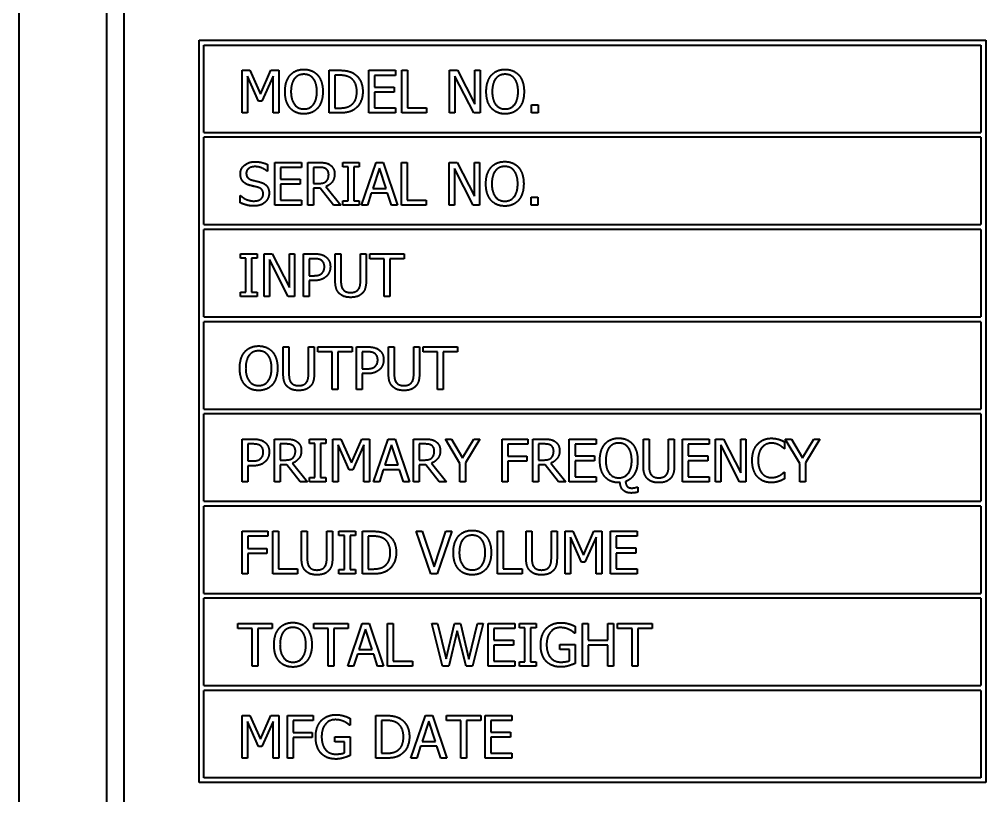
# Model space of a CAD drawing. Header units: millimetres. Extents: x 0 to 715, y 0 to 297.
# Drawn here: x 554.8 to 610.1, y 146.3 to 190.7 of the extents above; entities that cross this region are included whole.
import ezdxf

# ---------------------------------------------------------------- set-up
doc = ezdxf.new("R2010")
doc.units = ezdxf.units.MM
doc.layers.add('가시적인 것(ISO)', color=3, linetype='Continuous', lineweight=40)

msp = doc.modelspace()

# ---------------------------------------------------------------- linework, layer by layer
at = {"layer": '가시적인 것(ISO)'}
for p, q in [((554.816, 116.196), (554.816, 236.196)), ((559.816, 126.196), (559.816, 226.196)), ((560.816, 127.113), (560.816, 225.28)), ((565.094, 189.53), (610.094, 189.53)), ((565.094, 147.03), (565.094, 189.53)), ((565.371, 184.252), (565.371, 189.252)), ((565.371, 189.252), (609.816, 189.252)), ((609.816, 189.252), (609.816, 184.252)), ((610.094, 189.53), (610.094, 147.03)), ((567.563, 185.367), (567.563, 187.812)), ((567.563, 187.812), (568.007, 187.812)), ((568.498, 186.041), (567.866, 187.473)), ((567.866, 187.473), (567.866, 185.367)), ((568.007, 187.812), (568.617, 186.451)), ((568.617, 186.451), (569.208, 187.812)), ((569.334, 187.473), (568.696, 186.041)), ((569.208, 187.812), (569.659, 187.812)), ((569.334, 185.367), (569.334, 187.473)), ((569.659, 187.812), (569.659, 185.367)), ((572.534, 185.367), (572.534, 187.812)), ((572.534, 187.812), (573.09, 187.812)), ((572.858, 187.53), (572.858, 185.648)), ((573.106, 187.53), (572.858, 187.53)), ((574.814, 185.367), (574.814, 187.812)), ((574.814, 187.812), (576.343, 187.812)), ((576.343, 187.522), (575.138, 187.522)), ((575.138, 187.522), (575.138, 186.853)), ((576.343, 187.812), (576.343, 187.522)), ((576.699, 185.367), (576.699, 187.812)), ((576.699, 187.812), (577.024, 187.812)), ((577.024, 187.812), (577.024, 185.656)), ((579.421, 185.367), (579.421, 187.812)), ((579.421, 187.812), (579.883, 187.812)), ((580.806, 185.367), (579.724, 187.475)), ((579.724, 187.475), (579.724, 185.367)), ((579.883, 187.812), (580.867, 185.876)), ((580.867, 185.876), (580.867, 187.812)), ((580.867, 187.812), (581.17, 187.812)), ((581.17, 187.812), (581.17, 185.367)), ((575.138, 186.853), (576.262, 186.853)), ((576.262, 186.853), (576.262, 186.564)), ((575.138, 186.564), (575.138, 185.656)), ((576.262, 186.564), (575.138, 186.564)), ((568.696, 186.041), (568.498, 186.041)), ((584.108, 185.367), (584.108, 185.835)), ((584.108, 185.835), (584.5, 185.835)), ((584.5, 185.835), (584.5, 185.367)), ((567.866, 185.367), (567.563, 185.367)), ((569.659, 185.367), (569.334, 185.367)), ((573.096, 185.367), (572.534, 185.367)), ((572.858, 185.648), (573.106, 185.648)), ((576.343, 185.367), (574.814, 185.367)), ((575.138, 185.656), (576.343, 185.656)), ((576.343, 185.656), (576.343, 185.367)), ((578.116, 185.367), (576.699, 185.367)), ((577.024, 185.656), (578.116, 185.656)), ((578.116, 185.656), (578.116, 185.367)), ((579.724, 185.367), (579.421, 185.367)), ((581.17, 185.367), (580.806, 185.367)), ((584.5, 185.367), (584.108, 185.367)), ((565.371, 184.252), (609.816, 184.252)), ((565.371, 178.974), (565.371, 183.974)), ((609.816, 183.974), (565.371, 183.974)), ((609.816, 183.974), (609.816, 178.974)), ((569.009, 182.419), (569.009, 182.031)), ((569.435, 180.089), (569.435, 182.534)), ((569.435, 182.534), (570.965, 182.534)), ((570.965, 182.534), (570.965, 182.245)), ((571.321, 182.534), (571.951, 182.534)), ((571.321, 180.089), (571.321, 182.534)), ((573.312, 182.284), (573.312, 182.534)), ((573.312, 182.534), (574.259, 182.534)), ((574.259, 182.534), (574.259, 182.284)), ((574.398, 180.089), (575.222, 182.534)), ((575.222, 182.534), (575.622, 182.534)), ((575.622, 182.534), (576.446, 180.089)), ((576.678, 180.089), (576.678, 182.534)), ((576.678, 182.534), (577.002, 182.534)), ((577.002, 182.534), (577.002, 180.379)), ((579.399, 180.089), (579.399, 182.534)), ((579.399, 182.534), (579.861, 182.534)), ((579.861, 182.534), (580.845, 180.598)), ((580.845, 180.598), (580.845, 182.534)), ((580.845, 182.534), (581.148, 182.534)), ((581.148, 182.534), (581.148, 180.089)), ((569.009, 182.031), (568.986, 182.031)), ((570.965, 182.245), (569.76, 182.245)), ((569.76, 182.245), (569.76, 181.575)), ((571.969, 182.253), (571.646, 182.253)), ((571.646, 182.253), (571.646, 181.333)), ((573.623, 182.284), (573.312, 182.284)), ((573.623, 180.339), (573.623, 182.284)), ((574.259, 182.284), (573.948, 182.284)), ((573.948, 182.284), (573.948, 180.339)), ((575.414, 182.201), (575.037, 181.05)), ((575.792, 181.05), (575.414, 182.201)), ((580.784, 180.089), (579.702, 182.197)), ((579.702, 182.197), (579.702, 180.089)), ((569.76, 181.575), (570.883, 181.575)), ((570.883, 181.575), (570.883, 181.286)), ((571.646, 181.333), (571.931, 181.333)), ((569.76, 181.286), (569.76, 180.379)), ((570.883, 181.286), (569.76, 181.286)), ((572.018, 181.062), (571.646, 181.062)), ((571.646, 181.062), (571.646, 180.089)), ((572.791, 180.089), (572.018, 181.062)), ((572.343, 181.153), (573.213, 180.089)), ((574.948, 180.773), (574.726, 180.089)), ((575.881, 180.773), (574.948, 180.773)), ((575.037, 181.05), (575.792, 181.05)), ((576.103, 180.089), (575.881, 180.773)), ((567.443, 180.236), (567.443, 180.644)), ((567.443, 180.644), (567.466, 180.644)), ((569.76, 180.379), (570.965, 180.379)), ((570.965, 180.379), (570.965, 180.089)), ((573.312, 180.089), (573.312, 180.339)), ((573.312, 180.339), (573.623, 180.339)), ((573.948, 180.339), (574.259, 180.339)), ((574.259, 180.339), (574.259, 180.089)), ((577.002, 180.379), (578.094, 180.379)), ((578.094, 180.379), (578.094, 180.089)), ((584.086, 180.089), (584.086, 180.557)), ((584.086, 180.557), (584.478, 180.557)), ((584.478, 180.557), (584.478, 180.089)), ((570.965, 180.089), (569.435, 180.089)), ((571.646, 180.089), (571.321, 180.089)), ((573.213, 180.089), (572.791, 180.089)), ((574.259, 180.089), (573.312, 180.089)), ((574.726, 180.089), (574.398, 180.089)), ((576.446, 180.089), (576.103, 180.089)), ((578.094, 180.089), (576.678, 180.089)), ((579.702, 180.089), (579.399, 180.089)), ((581.148, 180.089), (580.784, 180.089)), ((584.478, 180.089), (584.086, 180.089)), ((565.371, 178.974), (609.816, 178.974)), ((565.371, 173.696), (565.371, 178.696)), ((609.816, 178.696), (565.371, 178.696)), ((609.816, 178.696), (609.816, 173.696)), ((567.468, 177.058), (567.468, 177.308)), ((567.468, 177.308), (568.415, 177.308)), ((567.779, 177.058), (567.468, 177.058)), ((567.779, 175.113), (567.779, 177.058)), ((568.415, 177.058), (568.104, 177.058)), ((568.104, 177.058), (568.104, 175.113)), ((568.415, 177.308), (568.415, 177.058)), ((568.817, 174.863), (568.817, 177.308)), ((568.817, 177.308), (569.279, 177.308)), ((570.202, 174.863), (569.12, 176.971)), ((569.12, 176.971), (569.12, 174.863)), ((569.279, 177.308), (570.263, 175.372)), ((570.263, 175.372), (570.263, 177.308)), ((570.263, 177.308), (570.566, 177.308)), ((570.566, 177.308), (570.566, 174.863)), ((571.062, 174.863), (571.062, 177.308)), ((571.062, 177.308), (571.676, 177.308)), ((571.656, 177.026), (571.387, 177.026)), ((571.387, 177.026), (571.387, 176.052)), ((572.886, 175.782), (572.886, 177.308)), ((572.886, 177.308), (573.211, 177.308)), ((573.211, 177.308), (573.211, 175.782)), ((574.33, 175.774), (574.33, 177.308)), ((574.33, 177.308), (574.655, 177.308)), ((574.655, 177.308), (574.655, 175.782)), ((574.871, 177.018), (574.871, 177.308)), ((574.871, 177.308), (576.836, 177.308)), ((575.691, 177.018), (574.871, 177.018)), ((575.691, 174.863), (575.691, 177.018)), ((576.016, 177.018), (576.016, 174.863)), ((576.836, 177.018), (576.016, 177.018)), ((576.836, 177.308), (576.836, 177.018)), ((571.387, 176.052), (571.608, 176.052)), ((571.662, 175.774), (571.387, 175.774)), ((571.387, 175.774), (571.387, 174.863)), ((567.468, 174.863), (567.468, 175.113)), ((567.468, 175.113), (567.779, 175.113)), ((568.415, 174.863), (567.468, 174.863)), ((568.104, 175.113), (568.415, 175.113)), ((568.415, 175.113), (568.415, 174.863)), ((569.12, 174.863), (568.817, 174.863)), ((570.566, 174.863), (570.202, 174.863)), ((571.387, 174.863), (571.062, 174.863)), ((576.016, 174.863), (575.691, 174.863)), ((565.371, 173.696), (609.816, 173.696)), ((565.371, 168.419), (565.371, 173.419)), ((609.816, 173.419), (565.371, 173.419)), ((609.816, 173.419), (609.816, 168.419)), ((569.913, 170.453), (569.913, 171.978)), ((569.913, 171.978), (570.238, 171.978)), ((570.238, 171.978), (570.238, 170.453)), ((571.357, 170.445), (571.357, 171.978)), ((571.357, 171.978), (571.682, 171.978)), ((571.682, 171.978), (571.682, 170.453)), ((571.898, 171.689), (571.898, 171.978)), ((571.898, 171.978), (573.863, 171.978)), ((573.863, 171.978), (573.863, 171.689)), ((574.11, 169.534), (574.11, 171.978)), ((574.11, 171.978), (574.724, 171.978)), ((575.935, 170.453), (575.935, 171.978)), ((575.935, 171.978), (576.26, 171.978)), ((576.26, 171.978), (576.26, 170.453)), ((577.379, 170.445), (577.379, 171.978)), ((577.379, 171.978), (577.704, 171.978)), ((577.704, 171.978), (577.704, 170.453)), ((577.92, 171.689), (577.92, 171.978)), ((577.92, 171.978), (579.885, 171.978)), ((579.885, 171.978), (579.885, 171.689)), ((572.718, 171.689), (571.898, 171.689)), ((572.718, 169.534), (572.718, 171.689)), ((573.043, 171.689), (573.043, 169.534)), ((573.863, 171.689), (573.043, 171.689)), ((574.705, 171.697), (574.435, 171.697)), ((574.435, 171.697), (574.435, 170.722)), ((578.74, 171.689), (577.92, 171.689)), ((578.74, 169.534), (578.74, 171.689)), ((579.065, 171.689), (579.065, 169.534)), ((579.885, 171.689), (579.065, 171.689)), ((574.435, 170.722), (574.657, 170.722)), ((574.711, 170.445), (574.435, 170.445)), ((574.435, 170.445), (574.435, 169.534)), ((573.043, 169.534), (572.718, 169.534)), ((574.435, 169.534), (574.11, 169.534)), ((579.065, 169.534), (578.74, 169.534)), ((565.371, 168.419), (609.816, 168.419)), ((565.371, 163.141), (565.371, 168.141)), ((609.816, 168.141), (565.371, 168.141)), ((609.816, 168.141), (609.816, 163.141)), ((567.563, 164.256), (567.563, 166.7)), ((567.563, 166.7), (568.177, 166.7)), ((568.158, 166.419), (567.888, 166.419)), ((567.888, 166.419), (567.888, 165.445)), ((569.418, 166.7), (570.047, 166.7)), ((569.418, 164.256), (569.418, 166.7)), ((570.065, 166.419), (569.742, 166.419)), ((569.742, 166.419), (569.742, 165.5)), ((571.408, 166.451), (571.408, 166.7)), ((571.408, 166.7), (572.355, 166.7)), ((571.719, 166.451), (571.408, 166.451)), ((571.719, 164.506), (571.719, 166.451)), ((572.355, 166.451), (572.044, 166.451)), ((572.044, 166.451), (572.044, 164.506)), ((572.355, 166.7), (572.355, 166.451)), ((572.757, 166.7), (573.201, 166.7)), ((572.757, 164.256), (572.757, 166.7)), ((573.201, 166.7), (573.811, 165.34)), ((573.811, 165.34), (574.402, 166.7)), ((574.402, 166.7), (574.853, 166.7)), ((574.853, 166.7), (574.853, 164.256)), ((575.085, 164.256), (575.909, 166.7)), ((575.909, 166.7), (576.309, 166.7)), ((576.309, 166.7), (577.133, 164.256)), ((577.365, 166.7), (577.995, 166.7)), ((577.365, 164.256), (577.365, 166.7)), ((578.013, 166.419), (577.69, 166.419)), ((577.69, 166.419), (577.69, 165.5)), ((579.185, 166.7), (579.546, 166.7)), ((580.011, 165.304), (579.185, 166.7)), ((579.546, 166.7), (580.176, 165.625)), ((580.176, 165.625), (580.818, 166.7)), ((581.162, 166.7), (580.336, 165.338)), ((580.818, 166.7), (581.162, 166.7)), ((582.438, 164.256), (582.438, 166.7)), ((582.438, 166.7), (583.9, 166.7)), ((583.9, 166.411), (582.763, 166.411)), ((582.763, 166.411), (582.763, 165.722)), ((583.9, 166.7), (583.9, 166.411)), ((584.191, 166.7), (584.821, 166.7)), ((584.191, 164.256), (584.191, 166.7)), ((584.839, 166.419), (584.516, 166.419)), ((584.516, 166.419), (584.516, 165.5)), ((586.277, 164.256), (586.277, 166.7)), ((586.277, 166.7), (587.806, 166.7)), ((587.806, 166.411), (586.602, 166.411)), ((586.602, 166.411), (586.602, 165.742)), ((587.806, 166.7), (587.806, 166.411)), ((590.512, 165.175), (590.512, 166.7)), ((590.512, 166.7), (590.837, 166.7)), ((590.837, 166.7), (590.837, 165.175)), ((591.956, 165.167), (591.956, 166.7)), ((591.956, 166.7), (592.281, 166.7)), ((592.281, 166.7), (592.281, 165.175)), ((592.747, 164.256), (592.747, 166.7)), ((592.747, 166.7), (594.276, 166.7)), ((594.276, 166.411), (593.072, 166.411)), ((593.072, 166.411), (593.072, 165.742)), ((594.276, 166.7), (594.276, 166.411)), ((594.633, 164.256), (594.633, 166.7)), ((594.633, 166.7), (595.094, 166.7)), ((595.094, 166.7), (596.079, 164.765)), ((596.079, 164.765), (596.079, 166.7)), ((596.079, 166.7), (596.382, 166.7)), ((596.382, 166.7), (596.382, 164.256)), ((598.592, 166.538), (598.592, 166.146)), ((599.456, 165.304), (598.63, 166.7)), ((598.63, 166.7), (598.991, 166.7)), ((598.991, 166.7), (599.62, 165.625)), ((599.62, 165.625), (600.262, 166.7)), ((600.607, 166.7), (599.781, 165.338)), ((600.262, 166.7), (600.607, 166.7)), ((573.692, 164.93), (573.06, 166.362)), ((573.06, 166.362), (573.06, 164.256)), ((574.528, 166.362), (573.89, 164.93)), ((574.528, 164.256), (574.528, 166.362)), ((576.101, 166.368), (575.725, 165.217)), ((576.479, 165.217), (576.101, 166.368)), ((596.017, 164.256), (594.936, 166.364)), ((594.936, 166.364), (594.936, 164.256)), ((598.592, 166.146), (598.567, 166.146)), ((567.888, 165.445), (568.11, 165.445)), ((569.742, 165.5), (570.028, 165.5)), ((570.44, 165.32), (571.309, 164.256)), ((577.69, 165.5), (577.975, 165.5)), ((578.387, 165.32), (579.257, 164.256)), ((580.011, 164.256), (580.011, 165.304)), ((580.336, 165.338), (580.336, 164.256)), ((582.763, 165.722), (583.852, 165.722)), ((583.852, 165.433), (582.763, 165.433)), ((582.763, 165.433), (582.763, 164.256)), ((583.852, 165.722), (583.852, 165.433)), ((584.516, 165.5), (584.801, 165.5)), ((585.213, 165.32), (586.083, 164.256)), ((586.602, 165.742), (587.725, 165.742)), ((587.725, 165.453), (586.602, 165.453)), ((586.602, 165.453), (586.602, 164.545)), ((587.725, 165.742), (587.725, 165.453)), ((593.072, 165.742), (594.195, 165.742)), ((594.195, 165.453), (593.072, 165.453)), ((593.072, 165.453), (593.072, 164.545)), ((594.195, 165.742), (594.195, 165.453)), ((599.456, 164.256), (599.456, 165.304)), ((599.781, 165.338), (599.781, 164.256)), ((568.164, 165.167), (567.888, 165.167)), ((567.888, 165.167), (567.888, 164.256)), ((570.115, 165.229), (569.742, 165.229)), ((569.742, 165.229), (569.742, 164.256)), ((570.887, 164.256), (570.115, 165.229)), ((573.89, 164.93), (573.692, 164.93)), ((575.636, 164.939), (575.414, 164.256)), ((576.569, 164.939), (575.636, 164.939)), ((575.725, 165.217), (576.479, 165.217)), ((576.79, 164.256), (576.569, 164.939)), ((578.062, 165.229), (577.69, 165.229)), ((577.69, 165.229), (577.69, 164.256)), ((578.835, 164.256), (578.062, 165.229)), ((584.888, 165.229), (584.516, 165.229)), ((584.516, 165.229), (584.516, 164.256)), ((585.661, 164.256), (584.888, 165.229)), ((598.569, 164.811), (598.592, 164.811)), ((598.592, 164.811), (598.592, 164.422)), ((567.888, 164.256), (567.563, 164.256)), ((569.742, 164.256), (569.418, 164.256)), ((571.309, 164.256), (570.887, 164.256)), ((571.408, 164.256), (571.408, 164.506)), ((571.408, 164.506), (571.719, 164.506)), ((572.355, 164.256), (571.408, 164.256)), ((572.044, 164.506), (572.355, 164.506)), ((572.355, 164.506), (572.355, 164.256)), ((573.06, 164.256), (572.757, 164.256)), ((574.853, 164.256), (574.528, 164.256)), ((575.414, 164.256), (575.085, 164.256)), ((577.133, 164.256), (576.79, 164.256)), ((577.69, 164.256), (577.365, 164.256)), ((579.257, 164.256), (578.835, 164.256)), ((580.336, 164.256), (580.011, 164.256)), ((582.763, 164.256), (582.438, 164.256)), ((584.516, 164.256), (584.191, 164.256)), ((586.083, 164.256), (585.661, 164.256)), ((587.806, 164.256), (586.277, 164.256)), ((586.602, 164.545), (587.806, 164.545)), ((587.806, 164.545), (587.806, 164.256)), ((589.179, 164.205), (589.104, 164.205)), ((594.276, 164.256), (592.747, 164.256)), ((593.072, 164.545), (594.276, 164.545)), ((594.276, 164.545), (594.276, 164.256)), ((594.936, 164.256), (594.633, 164.256)), ((596.382, 164.256), (596.017, 164.256)), ((599.781, 164.256), (599.456, 164.256)), ((590.15, 163.953), (590.193, 163.953)), ((590.193, 163.953), (590.193, 163.658)), ((565.371, 163.141), (609.816, 163.141)), ((565.371, 157.863), (565.371, 162.863)), ((609.816, 162.863), (565.371, 162.863)), ((609.816, 162.863), (609.816, 157.863)), ((567.563, 158.978), (567.563, 161.423)), ((567.563, 161.423), (569.025, 161.423)), ((569.025, 161.423), (569.025, 161.134)), ((569.317, 158.978), (569.317, 161.423)), ((569.317, 161.423), (569.641, 161.423)), ((569.641, 161.423), (569.641, 159.267)), ((570.959, 159.897), (570.959, 161.423)), ((570.959, 161.423), (571.284, 161.423)), ((571.284, 161.423), (571.284, 159.897)), ((572.403, 159.889), (572.403, 161.423)), ((572.403, 161.423), (572.728, 161.423)), ((572.728, 161.423), (572.728, 159.897)), ((573.098, 161.173), (573.098, 161.423)), ((573.098, 161.423), (574.045, 161.423)), ((574.045, 161.423), (574.045, 161.173)), ((574.447, 161.423), (575.004, 161.423)), ((574.447, 158.978), (574.447, 161.423)), ((578.357, 158.978), (577.515, 161.423)), ((577.515, 161.423), (577.864, 161.423)), ((577.864, 161.423), (578.542, 159.392)), ((578.542, 159.392), (579.219, 161.423)), ((579.55, 161.423), (578.708, 158.978)), ((579.219, 161.423), (579.55, 161.423)), ((582.163, 158.978), (582.163, 161.423)), ((582.163, 161.423), (582.488, 161.423)), ((582.488, 161.423), (582.488, 159.267)), ((583.805, 159.897), (583.805, 161.423)), ((583.805, 161.423), (584.13, 161.423)), ((584.13, 161.423), (584.13, 159.897)), ((585.249, 159.889), (585.249, 161.423)), ((585.249, 161.423), (585.574, 161.423)), ((585.574, 161.423), (585.574, 159.897)), ((586.039, 161.423), (586.483, 161.423)), ((586.039, 158.978), (586.039, 161.423)), ((586.483, 161.423), (587.093, 160.062)), ((587.093, 160.062), (587.684, 161.423)), ((587.684, 161.423), (588.135, 161.423)), ((588.135, 161.423), (588.135, 158.978)), ((588.63, 158.978), (588.63, 161.423)), ((588.63, 161.423), (590.16, 161.423)), ((590.16, 161.423), (590.16, 161.134)), ((569.025, 161.134), (567.888, 161.134)), ((567.888, 161.134), (567.888, 160.444)), ((573.409, 161.173), (573.098, 161.173)), ((573.409, 159.228), (573.409, 161.173)), ((574.045, 161.173), (573.734, 161.173)), ((573.734, 161.173), (573.734, 159.228)), ((575.02, 161.141), (574.772, 161.141)), ((574.772, 161.141), (574.772, 159.26)), ((586.974, 159.652), (586.342, 161.084)), ((586.342, 161.084), (586.342, 158.978)), ((587.81, 161.084), (587.172, 159.652)), ((587.81, 158.978), (587.81, 161.084)), ((590.16, 161.134), (588.955, 161.134)), ((588.955, 161.134), (588.955, 160.464)), ((567.888, 160.444), (568.978, 160.444)), ((568.978, 160.444), (568.978, 160.155)), ((588.955, 160.464), (590.078, 160.464)), ((590.078, 160.464), (590.078, 160.175)), ((568.978, 160.155), (567.888, 160.155)), ((567.888, 160.155), (567.888, 158.978)), ((590.078, 160.175), (588.955, 160.175)), ((588.955, 160.175), (588.955, 159.267)), ((569.641, 159.267), (570.733, 159.267)), ((570.733, 159.267), (570.733, 158.978)), ((573.098, 158.978), (573.098, 159.228)), ((573.098, 159.228), (573.409, 159.228)), ((573.734, 159.228), (574.045, 159.228)), ((574.045, 159.228), (574.045, 158.978)), ((574.772, 159.26), (575.02, 159.26)), ((582.488, 159.267), (583.579, 159.267)), ((583.579, 159.267), (583.579, 158.978)), ((587.172, 159.652), (586.974, 159.652)), ((588.955, 159.267), (590.16, 159.267)), ((590.16, 159.267), (590.16, 158.978)), ((567.888, 158.978), (567.563, 158.978)), ((570.733, 158.978), (569.317, 158.978)), ((574.045, 158.978), (573.098, 158.978)), ((575.01, 158.978), (574.447, 158.978)), ((578.708, 158.978), (578.357, 158.978)), ((583.579, 158.978), (582.163, 158.978)), ((586.342, 158.978), (586.039, 158.978)), ((588.135, 158.978), (587.81, 158.978)), ((590.16, 158.978), (588.63, 158.978)), ((565.371, 157.863), (609.816, 157.863)), ((565.371, 152.585), (565.371, 157.585)), ((609.816, 157.585), (565.371, 157.585)), ((609.816, 157.585), (609.816, 152.585)), ((567.314, 155.856), (567.314, 156.145)), ((567.314, 156.145), (569.279, 156.145)), ((569.279, 156.145), (569.279, 155.856)), ((571.656, 155.856), (571.656, 156.145)), ((571.656, 156.145), (573.621, 156.145)), ((573.605, 153.7), (574.429, 156.145)), ((573.621, 156.145), (573.621, 155.856)), ((574.429, 156.145), (574.829, 156.145)), ((574.829, 156.145), (575.653, 153.7)), ((575.885, 153.7), (575.885, 156.145)), ((575.885, 156.145), (576.21, 156.145)), ((576.21, 156.145), (576.21, 153.99)), ((579.027, 153.7), (578.403, 156.145)), ((578.403, 156.145), (578.738, 156.145)), ((578.738, 156.145), (579.229, 154.118)), ((579.229, 154.118), (579.716, 156.145)), ((579.716, 156.145), (580.047, 156.145)), ((580.047, 156.145), (580.538, 154.095)), ((580.538, 154.095), (581.028, 156.145)), ((581.347, 156.145), (580.732, 153.7)), ((581.028, 156.145), (581.347, 156.145)), ((581.638, 153.7), (581.638, 156.145)), ((581.638, 156.145), (583.167, 156.145)), ((583.167, 156.145), (583.167, 155.856)), ((583.429, 155.895), (583.429, 156.145)), ((583.429, 156.145), (584.375, 156.145)), ((583.74, 155.895), (583.429, 155.895)), ((583.74, 153.95), (583.74, 155.895)), ((584.375, 155.895), (584.064, 155.895)), ((584.064, 155.895), (584.064, 153.95)), ((584.375, 156.145), (584.375, 155.895)), ((586.604, 155.979), (586.604, 155.586)), ((587.022, 153.7), (587.022, 156.145)), ((587.022, 156.145), (587.347, 156.145)), ((587.347, 156.145), (587.347, 155.186)), ((588.472, 155.186), (588.472, 156.145)), ((588.472, 156.145), (588.797, 156.145)), ((588.797, 156.145), (588.797, 153.7)), ((589.042, 155.856), (589.042, 156.145)), ((589.042, 156.145), (591.007, 156.145)), ((591.007, 156.145), (591.007, 155.856)), ((568.134, 155.856), (567.314, 155.856)), ((568.134, 153.7), (568.134, 155.856)), ((568.459, 155.856), (568.459, 153.7)), ((569.279, 155.856), (568.459, 155.856)), ((572.476, 155.856), (571.656, 155.856)), ((572.476, 153.7), (572.476, 155.856)), ((573.621, 155.856), (572.801, 155.856)), ((572.801, 155.856), (572.801, 153.7)), ((574.621, 155.812), (574.245, 154.661)), ((575, 154.661), (574.621, 155.812)), ((579.871, 155.729), (579.387, 153.7)), ((580.368, 153.7), (579.871, 155.729)), ((583.167, 155.856), (581.963, 155.856)), ((581.963, 155.856), (581.963, 155.186)), ((586.604, 155.586), (586.576, 155.586)), ((589.863, 155.856), (589.042, 155.856)), ((589.863, 153.7), (589.863, 155.856)), ((590.187, 155.856), (590.187, 153.7)), ((591.007, 155.856), (590.187, 155.856)), ((581.963, 155.186), (583.086, 155.186)), ((581.963, 154.897), (581.963, 153.99)), ((583.086, 154.897), (581.963, 154.897)), ((583.086, 155.186), (583.086, 154.897)), ((585.726, 154.645), (585.726, 154.931)), ((585.726, 154.931), (586.614, 154.931)), ((586.614, 154.931), (586.614, 153.863)), ((587.347, 155.186), (588.472, 155.186)), ((588.472, 154.897), (587.347, 154.897)), ((587.347, 154.897), (587.347, 153.7)), ((588.472, 153.7), (588.472, 154.897)), ((574.156, 154.384), (573.934, 153.7)), ((575.089, 154.384), (574.156, 154.384)), ((574.245, 154.661), (575, 154.661)), ((575.311, 153.7), (575.089, 154.384)), ((586.293, 154.645), (585.726, 154.645)), ((586.293, 154.013), (586.293, 154.645)), ((568.459, 153.7), (568.134, 153.7)), ((572.801, 153.7), (572.476, 153.7)), ((573.934, 153.7), (573.605, 153.7)), ((575.653, 153.7), (575.311, 153.7)), ((577.302, 153.7), (575.885, 153.7)), ((576.21, 153.99), (577.302, 153.99)), ((577.302, 153.99), (577.302, 153.7)), ((579.387, 153.7), (579.027, 153.7)), ((580.732, 153.7), (580.368, 153.7)), ((583.167, 153.7), (581.638, 153.7)), ((581.963, 153.99), (583.167, 153.99)), ((583.167, 153.99), (583.167, 153.7)), ((583.429, 153.7), (583.429, 153.95)), ((583.429, 153.95), (583.74, 153.95)), ((584.375, 153.7), (583.429, 153.7)), ((584.064, 153.95), (584.375, 153.95)), ((584.375, 153.95), (584.375, 153.7)), ((587.347, 153.7), (587.022, 153.7)), ((588.797, 153.7), (588.472, 153.7)), ((590.187, 153.7), (589.863, 153.7)), ((565.371, 152.585), (609.816, 152.585)), ((565.371, 147.308), (565.371, 152.308)), ((609.816, 152.308), (565.371, 152.308)), ((609.816, 152.308), (609.816, 147.308)), ((567.563, 148.431), (567.563, 150.875)), ((567.563, 150.875), (568.007, 150.875)), ((568.498, 149.104), (567.866, 150.536)), ((567.866, 150.536), (567.866, 148.431)), ((568.007, 150.875), (568.617, 149.514)), ((568.617, 149.514), (569.208, 150.875)), ((569.334, 150.536), (568.696, 149.104)), ((569.208, 150.875), (569.659, 150.875)), ((569.334, 148.431), (569.334, 150.536)), ((569.659, 150.875), (569.659, 148.431)), ((570.154, 148.431), (570.154, 150.875)), ((570.154, 150.875), (571.616, 150.875)), ((571.616, 150.586), (570.479, 150.586)), ((570.479, 150.586), (570.479, 149.897)), ((571.616, 150.875), (571.616, 150.586)), ((573.734, 150.709), (573.734, 150.316)), ((575.202, 148.431), (575.202, 150.875)), ((575.202, 150.875), (575.758, 150.875)), ((575.527, 150.594), (575.527, 148.712)), ((575.774, 150.594), (575.527, 150.594)), ((577.218, 148.431), (578.042, 150.875)), ((578.235, 150.542), (577.858, 149.391)), ((578.042, 150.875), (578.443, 150.875)), ((578.613, 149.391), (578.235, 150.542)), ((578.443, 150.875), (579.267, 148.431)), ((579.249, 150.586), (579.249, 150.875)), ((579.249, 150.875), (581.214, 150.875)), ((580.069, 150.586), (579.249, 150.586)), ((580.069, 148.431), (580.069, 150.586)), ((580.394, 150.586), (580.394, 148.431)), ((581.214, 150.586), (580.394, 150.586)), ((581.214, 150.875), (581.214, 150.586)), ((581.461, 148.431), (581.461, 150.875)), ((581.461, 150.875), (582.991, 150.875)), ((582.991, 150.586), (581.786, 150.586)), ((581.786, 150.586), (581.786, 149.916)), ((582.991, 150.875), (582.991, 150.586)), ((570.479, 149.897), (571.569, 149.897)), ((571.569, 149.897), (571.569, 149.607)), ((573.734, 150.316), (573.706, 150.316)), ((581.786, 149.916), (582.91, 149.916)), ((582.91, 149.916), (582.91, 149.627)), ((571.569, 149.607), (570.479, 149.607)), ((570.479, 149.607), (570.479, 148.431)), ((572.856, 149.376), (572.856, 149.661)), ((572.856, 149.661), (573.744, 149.661)), ((573.423, 149.376), (572.856, 149.376)), ((573.423, 148.744), (573.423, 149.376)), ((573.744, 149.661), (573.744, 148.593)), ((577.858, 149.391), (578.613, 149.391)), ((582.91, 149.627), (581.786, 149.627)), ((581.786, 149.627), (581.786, 148.72)), ((568.696, 149.104), (568.498, 149.104)), ((575.527, 148.712), (575.774, 148.712)), ((577.769, 149.114), (577.547, 148.431)), ((578.702, 149.114), (577.769, 149.114)), ((578.924, 148.431), (578.702, 149.114)), ((581.786, 148.72), (582.991, 148.72)), ((582.991, 148.72), (582.991, 148.431)), ((567.866, 148.431), (567.563, 148.431)), ((569.659, 148.431), (569.334, 148.431)), ((570.479, 148.431), (570.154, 148.431)), ((575.764, 148.431), (575.202, 148.431)), ((577.547, 148.431), (577.218, 148.431)), ((579.267, 148.431), (578.924, 148.431)), ((580.394, 148.431), (580.069, 148.431)), ((582.991, 148.431), (581.461, 148.431)), ((609.816, 147.308), (565.371, 147.308)), ((610.094, 147.03), (565.094, 147.03))]:
    msp.add_line(p, q, dxfattribs=at)
for points in [[(570.016, 186.589), (570.016, 186.896), (570.168, 187.364), (570.309, 187.532)], [(570.309, 187.532), (570.452, 187.695), (570.85, 187.863), (571.095, 187.863)], [(571.097, 187.582), (570.921, 187.582), (570.656, 187.459), (570.555, 187.328)], [(571.095, 187.863), (571.345, 187.863), (571.745, 187.689), (571.884, 187.532)], [(571.638, 187.328), (571.541, 187.455), (571.268, 187.582), (571.097, 187.582)], [(571.884, 187.532), (572.022, 187.37), (572.177, 186.894), (572.177, 186.589)], [(573.09, 187.812), (573.435, 187.812), (573.827, 187.709), (573.966, 187.617)], [(573.752, 187.384), (573.621, 187.461), (573.326, 187.53), (573.106, 187.53)], [(573.966, 187.617), (574.201, 187.461), (574.461, 186.944), (574.461, 186.587)], [(581.527, 186.589), (581.527, 186.896), (581.679, 187.364), (581.82, 187.532)], [(581.82, 187.532), (581.963, 187.695), (582.361, 187.863), (582.606, 187.863)], [(582.608, 187.582), (582.432, 187.582), (582.167, 187.459), (582.066, 187.328)], [(582.606, 187.863), (582.856, 187.863), (583.256, 187.689), (583.395, 187.532)], [(583.149, 187.328), (583.052, 187.455), (582.779, 187.582), (582.608, 187.582)], [(583.395, 187.532), (583.534, 187.37), (583.688, 186.894), (583.688, 186.589)], [(570.555, 187.328), (570.458, 187.203), (570.354, 186.827), (570.354, 186.589)], [(571.838, 186.589), (571.838, 186.831), (571.733, 187.205), (571.638, 187.328)], [(574.122, 186.591), (574.122, 186.873), (573.936, 187.271), (573.752, 187.384)], [(582.066, 187.328), (581.969, 187.203), (581.866, 186.827), (581.866, 186.589)], [(583.349, 186.589), (583.349, 186.831), (583.244, 187.205), (583.149, 187.328)], [(570.307, 185.648), (570.166, 185.811), (570.016, 186.288), (570.016, 186.589)], [(570.354, 186.589), (570.354, 186.108), (570.759, 185.597), (571.097, 185.597)], [(571.097, 185.597), (571.436, 185.597), (571.838, 186.108), (571.838, 186.589)], [(572.177, 186.589), (572.177, 186.292), (572.026, 185.811), (571.884, 185.648)], [(573.781, 185.811), (573.952, 185.926), (574.122, 186.306), (574.122, 186.591)], [(574.461, 186.587), (574.461, 186.253), (574.19, 185.714), (573.962, 185.563)], [(581.818, 185.648), (581.677, 185.811), (581.527, 186.288), (581.527, 186.589)], [(581.866, 186.589), (581.866, 186.108), (582.27, 185.597), (582.608, 185.597)], [(582.608, 185.597), (582.947, 185.597), (583.349, 186.108), (583.349, 186.589)], [(583.688, 186.589), (583.688, 186.292), (583.537, 185.811), (583.395, 185.648)], [(573.106, 185.648), (573.322, 185.648), (573.649, 185.718), (573.781, 185.811)], [(571.095, 185.316), (570.848, 185.316), (570.452, 185.484), (570.307, 185.648)], [(571.884, 185.648), (571.733, 185.478), (571.335, 185.316), (571.095, 185.316)], [(573.962, 185.563), (573.776, 185.446), (573.393, 185.367), (573.096, 185.367)], [(582.606, 185.316), (582.359, 185.316), (581.963, 185.484), (581.818, 185.648)], [(583.395, 185.648), (583.244, 185.478), (582.846, 185.316), (582.606, 185.316)], [(567.46, 181.878), (567.46, 182.175), (567.924, 182.577), (568.282, 182.577)], [(568.282, 182.577), (568.488, 182.577), (568.853, 182.496), (569.009, 182.419)], [(571.951, 182.534), (572.161, 182.534), (572.444, 182.488), (572.573, 182.405)], [(581.798, 182.255), (581.941, 182.417), (582.339, 182.585), (582.585, 182.585)], [(582.585, 182.585), (582.834, 182.585), (583.234, 182.411), (583.373, 182.255)], [(567.619, 181.436), (567.544, 181.518), (567.46, 181.736), (567.46, 181.878)], [(568.304, 182.296), (568.078, 182.296), (567.799, 182.084), (567.799, 181.912)], [(567.799, 181.912), (567.799, 181.757), (567.964, 181.573), (568.118, 181.531)], [(568.986, 182.031), (568.869, 182.138), (568.504, 182.296), (568.304, 182.296)], [(572.357, 182.169), (572.288, 182.215), (572.104, 182.253), (571.969, 182.253)], [(572.85, 181.87), (572.85, 181.603), (572.577, 181.24), (572.343, 181.153)], [(572.512, 181.844), (572.512, 181.951), (572.436, 182.116), (572.357, 182.169)], [(572.573, 182.405), (572.702, 182.322), (572.85, 182.062), (572.85, 181.87)], [(581.505, 181.312), (581.505, 181.619), (581.658, 182.086), (581.798, 182.255)], [(582.044, 182.05), (581.947, 181.926), (581.844, 181.549), (581.844, 181.312)], [(582.587, 182.304), (582.41, 182.304), (582.145, 182.181), (582.044, 182.05)], [(583.127, 182.05), (583.03, 182.177), (582.757, 182.304), (582.587, 182.304)], [(583.327, 181.312), (583.327, 181.553), (583.222, 181.928), (583.127, 182.05)], [(583.373, 182.255), (583.512, 182.092), (583.666, 181.617), (583.666, 181.312)], [(568.023, 181.22), (567.896, 181.254), (567.696, 181.355), (567.619, 181.436)], [(568.118, 181.531), (568.221, 181.504), (568.52, 181.432), (568.619, 181.403)], [(568.619, 181.403), (568.871, 181.325), (569.105, 181.014), (569.105, 180.787)], [(571.931, 181.333), (572.072, 181.333), (572.296, 181.383), (572.373, 181.46)], [(572.373, 181.46), (572.444, 181.528), (572.512, 181.718), (572.512, 181.844)], [(581.796, 180.371), (581.656, 180.533), (581.505, 181.011), (581.505, 181.312)], [(581.844, 181.312), (581.844, 180.83), (582.248, 180.319), (582.587, 180.319)], [(582.587, 180.319), (582.925, 180.319), (583.327, 180.83), (583.327, 181.312)], [(583.666, 181.312), (583.666, 181.014), (583.516, 180.533), (583.373, 180.371)], [(568.465, 181.11), (568.352, 181.141), (568.164, 181.185), (568.023, 181.22)], [(568.766, 180.735), (568.766, 180.882), (568.621, 181.064), (568.465, 181.11)], [(569.105, 180.787), (569.105, 180.642), (568.988, 180.365), (568.883, 180.268)], [(568.245, 180.046), (567.979, 180.046), (567.607, 180.157), (567.443, 180.236)], [(567.466, 180.644), (567.627, 180.493), (568.033, 180.327), (568.221, 180.327)], [(568.221, 180.327), (568.49, 180.327), (568.766, 180.551), (568.766, 180.735)], [(568.883, 180.268), (568.766, 180.161), (568.469, 180.046), (568.245, 180.046)], [(582.585, 180.038), (582.337, 180.038), (581.941, 180.206), (581.796, 180.371)], [(583.373, 180.371), (583.222, 180.2), (582.824, 180.038), (582.585, 180.038)], [(572.092, 176.933), (572.015, 176.985), (571.808, 177.026), (571.656, 177.026)], [(571.676, 177.308), (571.894, 177.308), (572.199, 177.236), (572.316, 177.155)], [(572.268, 176.561), (572.268, 176.688), (572.181, 176.874), (572.092, 176.933)], [(572.316, 177.155), (572.452, 177.062), (572.607, 176.775), (572.607, 176.571)], [(572.129, 176.198), (572.203, 176.272), (572.268, 176.444), (572.268, 176.561)], [(572.607, 176.571), (572.607, 176.412), (572.494, 176.127), (572.393, 176.028)], [(571.608, 176.052), (571.807, 176.052), (572.05, 176.115), (572.129, 176.198)], [(572.393, 176.028), (572.266, 175.903), (571.923, 175.774), (571.662, 175.774)], [(573.12, 175.037), (572.991, 175.164), (572.886, 175.521), (572.886, 175.782)], [(573.211, 175.782), (573.211, 175.612), (573.255, 175.382), (573.316, 175.289)], [(573.316, 175.289), (573.381, 175.19), (573.607, 175.089), (573.77, 175.089)], [(573.77, 175.089), (573.922, 175.089), (574.16, 175.19), (574.225, 175.289)], [(574.225, 175.289), (574.287, 175.382), (574.33, 175.61), (574.33, 175.774)], [(574.655, 175.782), (574.655, 175.527), (574.552, 175.162), (574.421, 175.037)], [(573.77, 174.812), (573.554, 174.812), (573.233, 174.925), (573.12, 175.037)], [(574.421, 175.037), (574.304, 174.923), (573.995, 174.812), (573.77, 174.812)], [(567.718, 171.699), (567.861, 171.861), (568.259, 172.03), (568.504, 172.03)], [(568.504, 172.03), (568.754, 172.03), (569.154, 171.855), (569.293, 171.699)], [(574.724, 171.978), (574.942, 171.978), (575.247, 171.907), (575.364, 171.826)], [(567.425, 170.756), (567.425, 171.063), (567.577, 171.531), (567.718, 171.699)], [(567.964, 171.495), (567.866, 171.37), (567.763, 170.994), (567.763, 170.756)], [(568.506, 171.748), (568.33, 171.748), (568.065, 171.626), (567.964, 171.495)], [(569.047, 171.495), (568.95, 171.622), (568.677, 171.748), (568.506, 171.748)], [(569.247, 170.756), (569.247, 170.998), (569.142, 171.372), (569.047, 171.495)], [(569.293, 171.699), (569.431, 171.537), (569.586, 171.061), (569.586, 170.756)], [(575.14, 171.604), (575.063, 171.655), (574.857, 171.697), (574.705, 171.697)], [(575.317, 171.231), (575.317, 171.358), (575.23, 171.544), (575.14, 171.604)], [(575.364, 171.826), (575.501, 171.733), (575.655, 171.445), (575.655, 171.241)], [(574.657, 170.722), (574.855, 170.722), (575.099, 170.786), (575.178, 170.869)], [(575.178, 170.869), (575.251, 170.942), (575.317, 171.115), (575.317, 171.231)], [(575.655, 171.241), (575.655, 171.083), (575.543, 170.798), (575.441, 170.699)], [(567.716, 169.815), (567.575, 169.978), (567.425, 170.455), (567.425, 170.756)], [(567.763, 170.756), (567.763, 170.275), (568.168, 169.764), (568.506, 169.764)], [(568.506, 169.764), (568.845, 169.764), (569.247, 170.275), (569.247, 170.756)], [(569.586, 170.756), (569.586, 170.459), (569.435, 169.978), (569.293, 169.815)], [(570.147, 169.708), (570.018, 169.835), (569.913, 170.191), (569.913, 170.453)], [(570.238, 170.453), (570.238, 170.283), (570.281, 170.053), (570.343, 169.96)], [(571.252, 169.96), (571.313, 170.053), (571.357, 170.281), (571.357, 170.445)], [(571.682, 170.453), (571.682, 170.197), (571.579, 169.833), (571.448, 169.708)], [(575.441, 170.699), (575.315, 170.574), (574.972, 170.445), (574.711, 170.445)], [(576.168, 169.708), (576.04, 169.835), (575.935, 170.191), (575.935, 170.453)], [(576.26, 170.453), (576.26, 170.283), (576.303, 170.053), (576.365, 169.96)], [(577.274, 169.96), (577.335, 170.053), (577.379, 170.281), (577.379, 170.445)], [(577.704, 170.453), (577.704, 170.197), (577.601, 169.833), (577.47, 169.708)], [(568.504, 169.482), (568.257, 169.482), (567.861, 169.651), (567.716, 169.815)], [(569.293, 169.815), (569.142, 169.645), (568.744, 169.482), (568.504, 169.482)], [(570.796, 169.482), (570.58, 169.482), (570.259, 169.595), (570.147, 169.708)], [(570.343, 169.96), (570.408, 169.861), (570.634, 169.76), (570.796, 169.76)], [(570.796, 169.76), (570.949, 169.76), (571.186, 169.861), (571.252, 169.96)], [(571.448, 169.708), (571.331, 169.593), (571.022, 169.482), (570.796, 169.482)], [(576.818, 169.482), (576.602, 169.482), (576.281, 169.595), (576.168, 169.708)], [(576.365, 169.96), (576.43, 169.861), (576.656, 169.76), (576.818, 169.76)], [(576.818, 169.76), (576.971, 169.76), (577.208, 169.861), (577.274, 169.96)], [(577.47, 169.708), (577.353, 169.593), (577.044, 169.482), (576.818, 169.482)], [(568.593, 166.326), (568.516, 166.378), (568.31, 166.419), (568.158, 166.419)], [(568.177, 166.7), (568.395, 166.7), (568.7, 166.629), (568.817, 166.548)], [(568.817, 166.548), (568.954, 166.455), (569.109, 166.168), (569.109, 165.964)], [(570.047, 166.7), (570.257, 166.7), (570.541, 166.655), (570.669, 166.572)], [(570.454, 166.336), (570.384, 166.382), (570.2, 166.419), (570.065, 166.419)], [(570.669, 166.572), (570.798, 166.489), (570.947, 166.229), (570.947, 166.037)], [(577.995, 166.7), (578.205, 166.7), (578.488, 166.655), (578.617, 166.572)], [(578.401, 166.336), (578.332, 166.382), (578.147, 166.419), (578.013, 166.419)], [(578.617, 166.572), (578.746, 166.489), (578.894, 166.229), (578.894, 166.037)], [(584.821, 166.7), (585.031, 166.7), (585.314, 166.655), (585.443, 166.572)], [(585.227, 166.336), (585.158, 166.382), (584.974, 166.419), (584.839, 166.419)], [(585.443, 166.572), (585.572, 166.489), (585.72, 166.229), (585.72, 166.037)], [(588.024, 165.476), (588.024, 165.785), (588.177, 166.253), (588.317, 166.419)], [(588.317, 166.419), (588.46, 166.584), (588.858, 166.752), (589.104, 166.752)], [(589.106, 166.471), (588.93, 166.471), (588.664, 166.348), (588.563, 166.217)], [(589.104, 166.752), (589.353, 166.752), (589.754, 166.578), (589.892, 166.419)], [(589.647, 166.217), (589.55, 166.344), (589.276, 166.471), (589.106, 166.471)], [(589.892, 166.419), (590.031, 166.259), (590.185, 165.781), (590.185, 165.476)], [(596.738, 165.476), (596.738, 165.783), (596.895, 166.239), (597.043, 166.407)], [(597.043, 166.407), (597.19, 166.572), (597.59, 166.744), (597.838, 166.744)], [(597.836, 166.467), (597.679, 166.467), (597.4, 166.338), (597.295, 166.215)], [(598.291, 166.35), (598.198, 166.401), (597.978, 166.467), (597.836, 166.467)], [(597.838, 166.744), (597.96, 166.744), (598.176, 166.708), (598.268, 166.681)], [(598.268, 166.681), (598.347, 166.655), (598.511, 166.582), (598.592, 166.538)], [(568.77, 165.954), (568.77, 166.08), (568.683, 166.267), (568.593, 166.326)], [(568.631, 165.591), (568.704, 165.664), (568.77, 165.837), (568.77, 165.954)], [(569.109, 165.964), (569.109, 165.805), (568.996, 165.52), (568.895, 165.421)], [(570.947, 166.037), (570.947, 165.769), (570.673, 165.407), (570.44, 165.32)], [(570.608, 166.011), (570.608, 166.118), (570.533, 166.283), (570.454, 166.336)], [(570.469, 165.627), (570.541, 165.694), (570.608, 165.884), (570.608, 166.011)], [(578.894, 166.037), (578.894, 165.769), (578.621, 165.407), (578.387, 165.32)], [(578.555, 166.011), (578.555, 166.118), (578.48, 166.283), (578.401, 166.336)], [(578.417, 165.627), (578.488, 165.694), (578.555, 165.884), (578.555, 166.011)], [(585.72, 166.037), (585.72, 165.769), (585.447, 165.407), (585.213, 165.32)], [(585.382, 166.011), (585.382, 166.118), (585.306, 166.283), (585.227, 166.336)], [(585.243, 165.627), (585.314, 165.694), (585.382, 165.884), (585.382, 166.011)], [(588.563, 166.217), (588.466, 166.092), (588.363, 165.714), (588.363, 165.476)], [(589.847, 165.476), (589.847, 165.72), (589.742, 166.094), (589.647, 166.217)], [(597.295, 166.215), (597.192, 166.09), (597.077, 165.712), (597.077, 165.476)], [(598.567, 166.146), (598.523, 166.185), (598.388, 166.296), (598.291, 166.35)], [(568.11, 165.445), (568.308, 165.445), (568.552, 165.508), (568.631, 165.591)], [(568.895, 165.421), (568.768, 165.296), (568.425, 165.167), (568.164, 165.167)], [(570.028, 165.5), (570.168, 165.5), (570.392, 165.55), (570.469, 165.627)], [(577.975, 165.5), (578.116, 165.5), (578.34, 165.55), (578.417, 165.627)], [(584.801, 165.5), (584.942, 165.5), (585.166, 165.55), (585.243, 165.627)], [(588.315, 164.537), (588.175, 164.7), (588.024, 165.175), (588.024, 165.476)], [(588.363, 165.476), (588.363, 164.995), (588.767, 164.482), (589.106, 164.482)], [(589.106, 164.482), (589.445, 164.482), (589.847, 164.995), (589.847, 165.476)], [(590.185, 165.476), (590.185, 165.001), (589.815, 164.383), (589.492, 164.274)], [(597.045, 164.533), (596.899, 164.692), (596.738, 165.167), (596.738, 165.476)], [(597.077, 165.476), (597.077, 165.225), (597.198, 164.862), (597.303, 164.737)], [(590.746, 164.43), (590.617, 164.557), (590.512, 164.914), (590.512, 165.175)], [(590.837, 165.175), (590.837, 165.005), (590.881, 164.775), (590.942, 164.682)], [(591.851, 164.682), (591.913, 164.775), (591.956, 165.003), (591.956, 165.167)], [(592.281, 165.175), (592.281, 164.92), (592.178, 164.555), (592.047, 164.43)], [(597.303, 164.737), (597.406, 164.617), (597.681, 164.494), (597.836, 164.494)], [(598.309, 164.615), (598.398, 164.666), (598.531, 164.773), (598.569, 164.811)], [(589.104, 164.205), (588.856, 164.205), (588.458, 164.373), (588.315, 164.537)], [(589.813, 163.612), (589.538, 163.612), (589.195, 163.919), (589.179, 164.205)], [(589.492, 164.274), (589.5, 164.183), (589.548, 164.036), (589.585, 163.995)], [(591.396, 164.205), (591.18, 164.205), (590.859, 164.317), (590.746, 164.43)], [(590.942, 164.682), (591.007, 164.583), (591.233, 164.482), (591.396, 164.482)], [(591.396, 164.482), (591.548, 164.482), (591.786, 164.583), (591.851, 164.682)], [(592.047, 164.43), (591.931, 164.315), (591.622, 164.205), (591.396, 164.205)], [(597.832, 164.212), (597.594, 164.212), (597.192, 164.373), (597.045, 164.533)], [(598.268, 164.284), (598.161, 164.248), (597.978, 164.212), (597.832, 164.212)], [(597.836, 164.494), (597.976, 164.494), (598.216, 164.563), (598.309, 164.615)], [(598.592, 164.422), (598.511, 164.385), (598.369, 164.315), (598.268, 164.284)], [(589.585, 163.995), (589.631, 163.943), (589.756, 163.896), (589.866, 163.896)], [(590.193, 163.658), (590.104, 163.636), (589.91, 163.612), (589.813, 163.612)], [(589.866, 163.896), (589.932, 163.896), (590.11, 163.937), (590.15, 163.953)], [(575.004, 161.423), (575.348, 161.423), (575.741, 161.32), (575.879, 161.229)], [(579.938, 161.143), (580.081, 161.306), (580.479, 161.474), (580.725, 161.474)], [(580.725, 161.474), (580.974, 161.474), (581.374, 161.3), (581.513, 161.143)], [(575.665, 160.995), (575.535, 161.072), (575.239, 161.141), (575.02, 161.141)], [(576.036, 160.202), (576.036, 160.484), (575.85, 160.882), (575.665, 160.995)], [(575.879, 161.229), (576.115, 161.072), (576.374, 160.555), (576.374, 160.199)], [(579.645, 160.2), (579.645, 160.508), (579.798, 160.975), (579.938, 161.143)], [(580.184, 160.939), (580.087, 160.815), (579.984, 160.438), (579.984, 160.2)], [(580.727, 161.193), (580.55, 161.193), (580.285, 161.07), (580.184, 160.939)], [(581.267, 160.939), (581.17, 161.066), (580.897, 161.193), (580.727, 161.193)], [(581.467, 160.2), (581.467, 160.442), (581.362, 160.817), (581.267, 160.939)], [(581.513, 161.143), (581.652, 160.981), (581.806, 160.506), (581.806, 160.2)], [(571.192, 159.153), (571.064, 159.279), (570.959, 159.636), (570.959, 159.897)], [(571.284, 159.897), (571.284, 159.727), (571.327, 159.497), (571.389, 159.404)], [(572.298, 159.404), (572.359, 159.497), (572.403, 159.725), (572.403, 159.889)], [(572.728, 159.897), (572.728, 159.642), (572.625, 159.277), (572.494, 159.153)], [(575.695, 159.422), (575.865, 159.537), (576.036, 159.917), (576.036, 160.202)], [(576.374, 160.199), (576.374, 159.864), (576.103, 159.325), (575.875, 159.174)], [(579.936, 159.26), (579.796, 159.422), (579.645, 159.899), (579.645, 160.2)], [(579.984, 160.2), (579.984, 159.719), (580.388, 159.208), (580.727, 159.208)], [(580.727, 159.208), (581.065, 159.208), (581.467, 159.719), (581.467, 160.2)], [(581.806, 160.2), (581.806, 159.903), (581.656, 159.422), (581.513, 159.26)], [(584.039, 159.153), (583.91, 159.279), (583.805, 159.636), (583.805, 159.897)], [(584.13, 159.897), (584.13, 159.727), (584.173, 159.497), (584.235, 159.404)], [(585.144, 159.404), (585.205, 159.497), (585.249, 159.725), (585.249, 159.889)], [(585.574, 159.897), (585.574, 159.642), (585.471, 159.277), (585.34, 159.153)], [(571.389, 159.404), (571.454, 159.305), (571.68, 159.204), (571.842, 159.204)], [(571.842, 159.204), (571.995, 159.204), (572.232, 159.305), (572.298, 159.404)], [(575.02, 159.26), (575.235, 159.26), (575.562, 159.329), (575.695, 159.422)], [(580.725, 158.927), (580.477, 158.927), (580.081, 159.095), (579.936, 159.26)], [(581.513, 159.26), (581.362, 159.089), (580.964, 158.927), (580.725, 158.927)], [(584.235, 159.404), (584.3, 159.305), (584.526, 159.204), (584.688, 159.204)], [(584.688, 159.204), (584.841, 159.204), (585.079, 159.305), (585.144, 159.404)], [(571.842, 158.927), (571.626, 158.927), (571.305, 159.04), (571.192, 159.153)], [(572.494, 159.153), (572.377, 159.038), (572.068, 158.927), (571.842, 158.927)], [(575.875, 159.174), (575.689, 159.058), (575.307, 158.978), (575.01, 158.978)], [(584.688, 158.927), (584.472, 158.927), (584.152, 159.04), (584.039, 159.153)], [(585.34, 159.153), (585.223, 159.038), (584.914, 158.927), (584.688, 158.927)], [(569.681, 155.866), (569.824, 156.028), (570.222, 156.196), (570.467, 156.196)], [(570.469, 155.915), (570.293, 155.915), (570.028, 155.792), (569.927, 155.662)], [(570.467, 156.196), (570.717, 156.196), (571.117, 156.022), (571.256, 155.866)], [(571.01, 155.662), (570.913, 155.788), (570.64, 155.915), (570.469, 155.915)], [(584.96, 155.854), (585.108, 156.014), (585.544, 156.189), (585.804, 156.189)], [(585.766, 155.907), (585.413, 155.907), (584.978, 155.376), (584.978, 154.935)], [(586.267, 155.792), (586.168, 155.842), (585.913, 155.907), (585.766, 155.907)], [(585.804, 156.189), (585.928, 156.189), (586.154, 156.153), (586.257, 156.121)], [(586.257, 156.121), (586.34, 156.097), (586.543, 156.01), (586.604, 155.979)], [(569.388, 154.923), (569.388, 155.23), (569.54, 155.697), (569.681, 155.866)], [(569.927, 155.662), (569.83, 155.537), (569.727, 155.16), (569.727, 154.923)], [(571.21, 154.923), (571.21, 155.164), (571.105, 155.539), (571.01, 155.662)], [(571.256, 155.866), (571.394, 155.703), (571.549, 155.228), (571.549, 154.923)], [(584.639, 154.925), (584.639, 155.22), (584.805, 155.687), (584.96, 155.854)], [(586.576, 155.586), (586.515, 155.64), (586.386, 155.737), (586.267, 155.792)], [(569.679, 153.982), (569.538, 154.144), (569.388, 154.622), (569.388, 154.923)], [(569.727, 154.923), (569.727, 154.441), (570.131, 153.93), (570.469, 153.93)], [(570.469, 153.93), (570.808, 153.93), (571.21, 154.441), (571.21, 154.923)], [(571.549, 154.923), (571.549, 154.626), (571.398, 154.144), (571.256, 153.982)], [(584.958, 153.972), (584.803, 154.134), (584.639, 154.614), (584.639, 154.925)], [(584.978, 154.935), (584.978, 154.689), (585.092, 154.321), (585.201, 154.194)], [(570.467, 153.649), (570.22, 153.649), (569.824, 153.817), (569.679, 153.982)], [(571.256, 153.982), (571.105, 153.811), (570.707, 153.649), (570.467, 153.649)], [(585.802, 153.653), (585.542, 153.653), (585.112, 153.811), (584.958, 153.972)], [(585.201, 154.194), (585.306, 154.067), (585.604, 153.934), (585.79, 153.934)], [(585.79, 153.934), (585.926, 153.934), (586.2, 153.974), (586.293, 154.013)], [(586.253, 153.724), (586.132, 153.689), (585.938, 153.653), (585.802, 153.653)], [(586.614, 153.863), (586.552, 153.835), (586.342, 153.75), (586.253, 153.724)], [(572.09, 150.584), (572.238, 150.744), (572.674, 150.919), (572.934, 150.919)], [(572.934, 150.919), (573.058, 150.919), (573.284, 150.883), (573.387, 150.851)], [(571.769, 149.655), (571.769, 149.95), (571.935, 150.417), (572.09, 150.584)], [(572.896, 150.637), (572.543, 150.637), (572.108, 150.106), (572.108, 149.665)], [(573.397, 150.522), (573.298, 150.572), (573.043, 150.637), (572.896, 150.637)], [(573.387, 150.851), (573.47, 150.828), (573.673, 150.74), (573.734, 150.709)], [(573.706, 150.316), (573.645, 150.37), (573.516, 150.467), (573.397, 150.522)], [(575.758, 150.875), (576.103, 150.875), (576.495, 150.772), (576.634, 150.681)], [(576.42, 150.447), (576.289, 150.524), (575.994, 150.594), (575.774, 150.594)], [(576.79, 149.655), (576.79, 149.936), (576.604, 150.334), (576.42, 150.447)], [(576.634, 150.681), (576.87, 150.524), (577.129, 150.007), (577.129, 149.651)], [(572.088, 148.702), (571.933, 148.864), (571.769, 149.344), (571.769, 149.655)], [(572.108, 149.665), (572.108, 149.419), (572.222, 149.051), (572.331, 148.924)], [(576.45, 148.874), (576.62, 148.989), (576.79, 149.37), (576.79, 149.655)], [(577.129, 149.651), (577.129, 149.316), (576.858, 148.777), (576.63, 148.627)], [(572.932, 148.383), (572.672, 148.383), (572.242, 148.542), (572.088, 148.702)], [(572.331, 148.924), (572.436, 148.797), (572.734, 148.664), (572.92, 148.664)], [(572.92, 148.664), (573.056, 148.664), (573.33, 148.704), (573.423, 148.744)], [(575.774, 148.712), (575.99, 148.712), (576.317, 148.781), (576.45, 148.874)], [(573.383, 148.454), (573.262, 148.419), (573.068, 148.383), (572.932, 148.383)], [(573.744, 148.593), (573.682, 148.565), (573.472, 148.48), (573.383, 148.454)], [(576.63, 148.627), (576.444, 148.51), (576.062, 148.431), (575.764, 148.431)]]:
    msp.add_open_spline(points, degree=2, dxfattribs=at)

doc.saveas('drawing.dxf')
